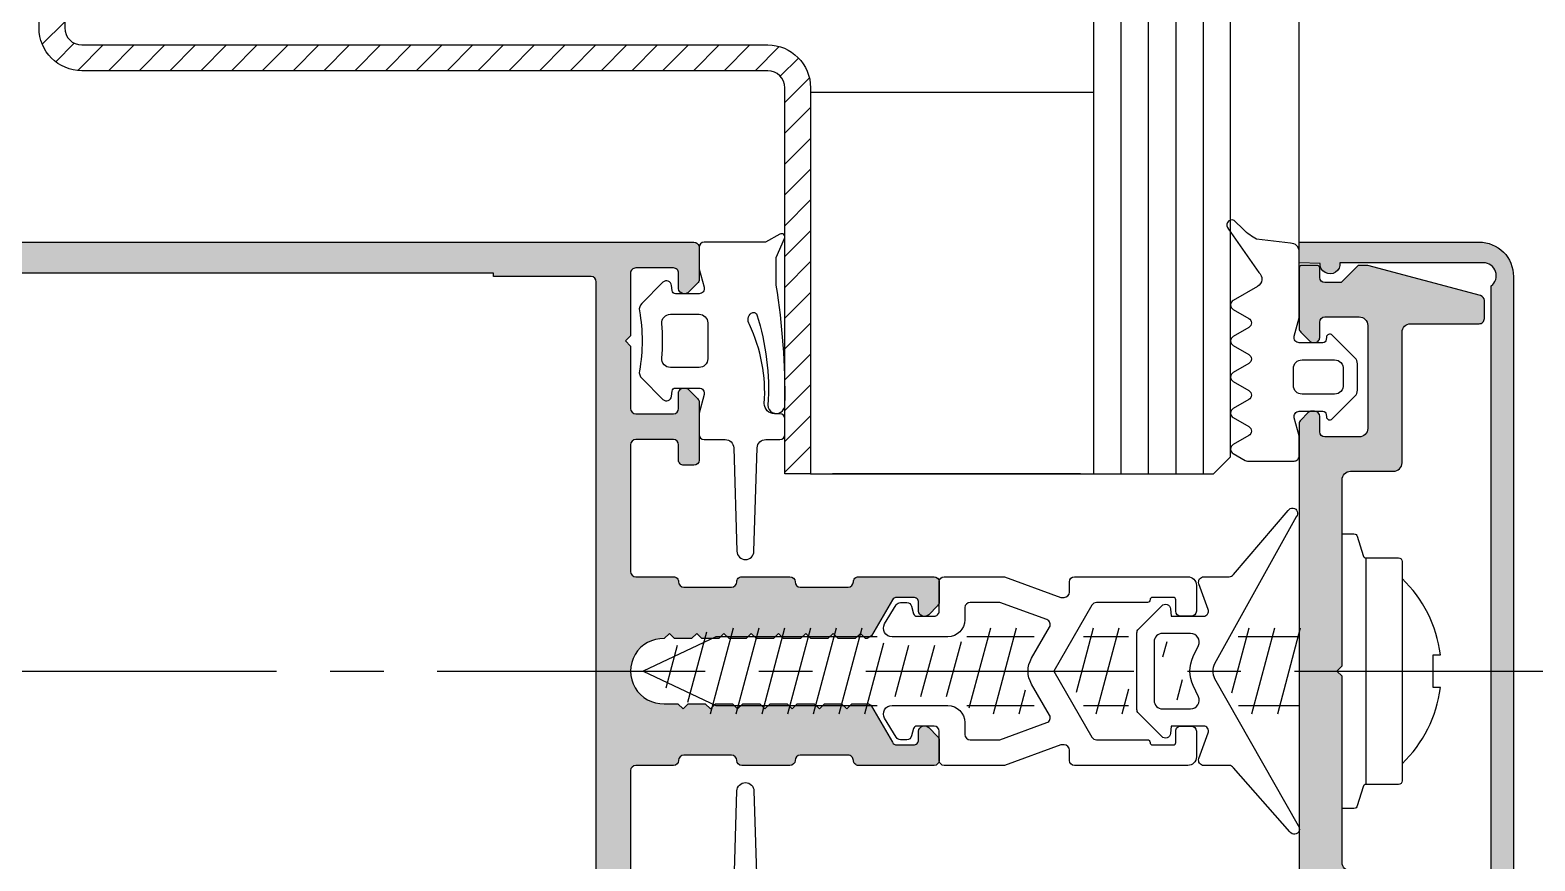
# Model space of a CAD drawing. Header units: millimetres. Extents: x -153 to 2280, y 0 to 724.
# Drawn here: x 347.97 to 391.85, y 431.99 to 456.2 of the extents above; entities that cross this region are included whole.
import ezdxf

# ---------------------------------------------------------------- set-up
doc = ezdxf.new("R2010")
doc.units = ezdxf.units.MM
doc.header["$LTSCALE"] = 0.025
doc.header["$MEASUREMENT"] = 0
doc.linetypes.add('CENTER', pattern=[2, 1.25, -0.25, 0.25, -0.25])
for name, color, linetype in [('ASSI', 1, 'CENTER'), ('FILL', 253, 'Continuous'), ('FINE', 7, 'Continuous'), ('GOMMA', 80, 'Continuous'), ('GROSSA', 8, 'Continuous'), ('QUOTE', 254, 'Continuous'), ('TRATTEGGI', 140, 'Continuous'), ('VETRO', 140, 'Continuous')]:
    doc.layers.add(name, color=color, linetype=linetype)

# ---------------------------------------------------------------- blocks, each defined once
blk = doc.blocks.new('k0855')
at = {"layer": 'GROSSA'}
blk.add_lwpolyline([(11.64999999999986, 0.8000000000004093, -0.4142135623730784), (11.14999999999986, 0.3000000000004093), (0.2999999999997272, 0.3000000000000682), (0, 0), (-0.3000000000001819, 0.3000000000000682), (-11.15000000000009, 0.2999999999997272, -0.4142135623731075), (-11.65000000000009, 0.7999999999997272), (-11.65000000000009, 3.300000000000637, 0.414213562373095), (-12.15000000000009, 3.800000000000637), (-19.75, 3.800000000000523, -0.414213562373095), (-20.25, 4.300000000000523), (-20.25, 8.300000000000523, 0.4142135623730795), (-20.55000000000018, 8.600000000000477), (-21.59774739507475, 8.600000000000477, 0.3394542588633896), (-21.88752514296152, 8.377645713531251), (-23.65000000000009, 1.800000000000523), (-23.65000000000009, 1.24487273393197), (-22.65000000000009, 0.2448727339319703), (-22.65000000000009, -0.6999999999995907, -0.4142135623731159), (-22.95000000000027, -0.9999999999995453), (-23.5, -0.9999999999995453, 0.414213562373109), (-23.65000000000009, -1.149999999999523), (-23.65000000000009, -2.049999999999272, 0.4142135623730534), (-23.5, -2.19999999999925), (-19.97426406871182, -2.199999999999363, 0.1989123673796788), (-19.76213203435577, -2.112132034355341), (-19.237867965644, -1.587867965643682, 0.1989123673796275), (-19.15000000000009, -1.37573593128775), (-19.15000000000009, -1.299999999999613, 0.4142135623731283), (-19.45000000000027, -0.9999999999995453), (-20.35000000000014, -0.9999999999995453, -0.414213562373095), (-20.65000000000009, -0.699999999999477), (-20.65000000000009, 1.300000000000637, -0.414213562373095), (-20.15000000000009, 1.800000000000637), (-14.15000000000009, 1.800000000000637, -0.414213562373095), (-13.65000000000009, 1.300000000000637), (-13.65000000000009, -0.699999999999477, -0.414213562373095), (-13.95000000000005, -0.9999999999995453), (-14.85000000000014, -0.9999999999995453, 0.414213562373095), (-15.15000000000009, -1.2999999999995), (-15.15000000000009, -1.475735931287431, 0.1989123673796724), (-15.06213203435618, -1.687867965643477), (-14.63786796564318, -2.112132034356478, 0.1989123673796574), (-14.42573593128691, -2.200000000000387), (14.42573593128782, -2.199999999999363, 0.1989123673796421), (14.63786796564386, -2.112132034355341), (15.06213203435573, -1.687867965643477, 0.1989123673796492), (15.14999999999964, -1.475735931287431), (15.14999999999964, -1.2999999999995, 0.4142135623731088), (14.84999999999991, -0.9999999999995453), (13.94999999999982, -0.9999999999995453, -0.414213562373095), (13.64999999999986, -0.699999999999477), (13.64999999999986, 1.300000000000637, -0.414213562373095), (14.14999999999986, 1.800000000000637), (20.13763493782221, 1.800000000000637, -0.414213562373095), (20.63763493782221, 1.300000000000637), (20.63763493782221, -0.699999999999477, -0.414213562373095), (20.33763493782226, -0.9999999999995453), (19.43763493782217, -0.9999999999995453, 0.4142135623731283), (19.13763493782221, -1.299999999999613), (19.13763493782221, -1.37573593128775, 0.198912367379612), (19.22550290346635, -1.587867965643682), (19.74976697217789, -2.112132034355341, 0.1989123673796789), (19.96189900653394, -2.199999999999363), (23.48763493782212, -2.19999999999925, 0.4142135623730674), (23.63763493782221, -2.049999999999272), (23.63763493782221, -1.149999999999523, 0.4142135623731507), (23.48763493782235, -0.9999999999995453), (22.93763493782217, -0.9999999999995453, -0.414213562373095), (22.63763493782221, -0.6999999999995907), (22.63763493782221, 0.2448727339319703), (23.63763493782221, 1.24487273393197), (23.63763493782221, 1.800000000000523), (21.91487984844571, 8.229409522551805, 0.3394542588633856), (21.43191693530116, 8.600000000000477), (20.53763493782208, 8.600000000000477, 0.4142135623730811), (20.23763493782235, 8.300000000000523), (20.23763493782212, 4.300000000000523, -0.414213562373095), (19.73763493782212, 3.800000000000523), (12.14999999999986, 3.800000000000637, 0.414213562373095), (11.64999999999986, 3.300000000000637)], format="xyb", close=True, dxfattribs=at)

msp = doc.modelspace()

# ---------------------------------------------------------------- hatches: boundary and pattern name
at = {"layer": 'FILL'}
h = msp.add_hatch(color=256, dxfattribs=at)
edge = h.paths.add_edge_path()
edge.add_arc((374.3261875580535, 440.1164041802409), 0.154869648702657, 1.8557980822254194, 88.26417584623982, ccw=False)
edge.add_line((374.4809759771164, 440.1214194981079), (374.4809759771163, 439.5335515324644))
edge.add_arc((374.3309759771161, 439.5335515324644), 0.150000000000162, 315.0000000000269, 359.99999999998914, ccw=False)
edge.add_line((374.4370419942943, 439.4274855152863), (374.1749099599384, 439.1653534809303))
edge.add_arc((374.0528509771163, 439.2874124637524), 0.1726174689163757, 185.3160638226741, 315.0000000000075, ccw=False)
edge.add_line((373.8809759771163, 439.2714194981083), (373.8809759771163, 439.5214194981083))
edge.add_arc((373.7309759771164, 439.5214194981085), 0.1499999999999888, 359.9999999999783, 449.9999999999956)
edge.add_line((373.7309759771164, 439.6714194981084), (373.2465313270629, 439.6714194981084))
edge.add_arc((373.2465313270629, 439.5214194981084), 0.1500000000000057, 90.00000000000881, 150.0000000000181)
edge.add_line((373.1166275164952, 439.5964194981084), (372.5104097338461, 438.5464194981084))
edge.add_line((372.5104097338461, 438.5464194981084), (372.3805059232785, 438.4714194981084))
edge.add_line((372.3805059232784, 438.4714194981084), (372.3330512953324, 438.4714194981084))
edge.add_line((372.3330512953324, 438.4714194981084), (372.1830512953325, 438.6214194981084))
edge.add_line((372.1830512953325, 438.6214194981085), (372.0330512953324, 438.4714194981084))
edge.add_line((372.0330512953324, 438.4714194981084), (371.5359759771164, 438.4714194981084))
edge.add_line((371.5359759771164, 438.4714194981084), (371.3859759771165, 438.6214194981084))
edge.add_line((371.3859759771165, 438.6214194981085), (371.2359759771164, 438.4714194981084))
edge.add_line((371.2359759771164, 438.4714194981084), (370.7409759771164, 438.4714194981084))
edge.add_line((370.7409759771164, 438.4714194981084), (370.5909759771163, 438.6214194981084))
edge.add_line((370.5909759771164, 438.6214194981085), (370.4409759771164, 438.4714194981084))
edge.add_line((370.4409759771164, 438.4714194981084), (369.9459759771164, 438.4714194981084))
edge.add_line((369.9459759771164, 438.4714194981084), (369.7959759771164, 438.6214194981084))
edge.add_line((369.7959759771164, 438.6214194981084), (369.6459759771164, 438.4714194981084))
edge.add_line((369.6459759771163, 438.4714194981084), (369.1509759771163, 438.4714194981084))
edge.add_line((369.1509759771163, 438.4714194981084), (369.0009759771164, 438.6214194981084))
edge.add_line((369.0009759771164, 438.6214194981085), (368.8509759771163, 438.4714194981084))
edge.add_line((368.8509759771164, 438.4714194981084), (368.3559759771164, 438.4714194981084))
edge.add_line((368.3559759771164, 438.4714194981084), (368.2059759771164, 438.6214194981084))
edge.add_line((368.2059759771164, 438.6214194981085), (368.0559759771164, 438.4714194981084))
edge.add_line((368.0559759771164, 438.4714194981084), (367.5609759771164, 438.4714194981084))
edge.add_line((367.5609759771164, 438.4714194981084), (367.4109759771164, 438.6214194981084))
edge.add_line((367.4109759771163, 438.6214194981084), (367.2609759771163, 438.4714194981084))
edge.add_line((367.2609759771163, 438.4714194981084), (366.7659759771163, 438.4714194981084))
edge.add_line((366.7659759771163, 438.4714194981084), (366.6159759771163, 438.6214194981084))
edge.add_line((366.6159759771164, 438.6214194981085), (366.4653537566511, 438.4707972776432))
edge.add_arc((366.4312706388536, 437.5211083878758), 0.9503002926792825, 87.94461000808217, 272.0553899919109)
edge.add_line((366.465353756651, 436.5714194981084), (366.8634759771164, 436.5714194981084))
edge.add_line((366.8634759771163, 436.5714194981084), (367.0134759771163, 436.4214194981084))
edge.add_line((367.0134759771164, 436.4214194981084), (367.1634759771164, 436.5714194981084))
edge.add_line((367.1634759771164, 436.5714194981084), (367.6584759771164, 436.5714194981084))
edge.add_line((367.6584759771164, 436.5714194981084), (367.8084759771164, 436.4214194981084))
edge.add_line((367.8084759771164, 436.4214194981084), (367.9584759771164, 436.5714194981084))
edge.add_line((367.9584759771163, 436.5714194981084), (368.4534759771163, 436.5714194981084))
edge.add_line((368.4534759771163, 436.5714194981084), (368.6034759771163, 436.4214194981084))
edge.add_line((368.6034759771163, 436.4214194981084), (368.7534759771164, 436.5714194981084))
edge.add_line((368.7534759771164, 436.5714194981084), (369.2484759771164, 436.5714194981084))
edge.add_line((369.2484759771164, 436.5714194981084), (369.3984759771164, 436.4214194981084))
edge.add_line((369.3984759771164, 436.4214194981084), (369.5484759771164, 436.5714194981084))
edge.add_line((369.5484759771164, 436.5714194981084), (370.0434759771163, 436.5714194981084))
edge.add_line((370.0434759771164, 436.5714194981084), (370.1934759771163, 436.4214194981084))
edge.add_line((370.1934759771163, 436.4214194981083), (370.3434759771164, 436.5714194981084))
edge.add_line((370.3434759771164, 436.5714194981084), (370.8384759771164, 436.5714194981084))
edge.add_line((370.8384759771164, 436.5714194981084), (370.9884759771164, 436.4214194981084))
edge.add_line((370.9884759771163, 436.4214194981084), (371.1384759771163, 436.5714194981084))
edge.add_line((371.1384759771164, 436.5714194981084), (371.6334759771164, 436.5714194981084))
edge.add_line((371.6334759771164, 436.5714194981084), (371.7834759771165, 436.4214194981084))
edge.add_line((371.7834759771165, 436.4214194981083), (371.9334759771164, 436.5714194981084))
edge.add_line((371.9334759771164, 436.5714194981084), (372.3805059232784, 436.5714194981084))
edge.add_arc((372.3805059232785, 436.4214194981084), 0.1500000000000057, 30.00000000003098, 90.00000000001421, ccw=False)
edge.add_line((372.5104097338461, 436.4964194981085), (373.1166275164953, 435.4464194981084))
edge.add_arc((373.2465313270628, 435.5214194981083), 0.1499999999998684, 209.9999999999989, 270.0000000000441)
edge.add_line((373.2465313270629, 435.3714194981085), (373.7309759771164, 435.3714194981085))
edge.add_arc((373.7309759771163, 435.5214194981085), 0.1500000000000057, 270.0000000000109, 360.0000000000109)
edge.add_line((373.8809759771163, 435.5214194981085), (373.8809759771163, 435.7714194981085))
edge.add_arc((374.0533309661686, 435.7540963694433), 0.1732233616980194, 45.42337010285712, 174.2605660744401, ccw=False)
edge.add_line((374.1749099599384, 435.8774855152865), (374.4370419942943, 435.6153534809305))
edge.add_arc((374.3309759771162, 435.5092874637525), 0.1500000000001247, 2.1714186004828662e-11, 44.99999999997442, ccw=False)
edge.add_line((374.4809759771163, 435.5092874637526), (374.4809759771163, 434.9214194981085))
edge.add_arc((374.3306645558251, 434.9214194981201), 0.1503114212912022, 270.1165613831408, 359.99999999556894, ccw=False)
edge.add_line((374.3309703461509, 434.7711083878759), (372.1292825096872, 434.771108387876))
edge.add_arc((372.1292825096872, 434.921108387876), 0.1499999999999773, 180, 270.00000000000273, ccw=False)
edge.add_arc((371.8292825096872, 434.9211083878758), 0.1500000000000341, 2.171258662545267e-11, 90.0000000000217)
edge.add_line((371.8292825096871, 435.0711083878759), (370.4292825096871, 435.0711083878759))
edge.add_arc((370.4292825096871, 434.921108387876), 0.1499999999999773, 90, 180)
edge.add_arc((370.1292825096872, 434.921108387876), 0.1499999999999702, -90.00000000000267, 0, ccw=False)
edge.add_line((370.1292825096872, 434.771108387876), (368.7292825096871, 434.771108387876))
edge.add_arc((368.7292825096871, 434.921108387876), 0.1499999999999773, 180, 269.99999999999727, ccw=False)
edge.add_arc((368.4292825096871, 434.921108387876), 0.1499999999999773, 0, 90)
edge.add_line((368.4292825096871, 435.0711083878759), (367.0309703461742, 435.0711083878759))
edge.add_arc((367.0309703461742, 434.921108387876), 0.1499999999999773, 90, 180)
edge.add_arc((366.7309703461742, 434.921108387876), 0.1499999999999844, -89.99999999999733, 0, ccw=False)
edge.add_line((366.7309703461742, 434.771108387876), (365.6309703461741, 434.771108387876))
edge.add_arc((365.6309703461741, 434.621108387876), 0.1499999999999773, 89.99999999999865, 180)
edge.add_line((365.4809703461741, 434.621108387876), (365.4809703461741, 430.9211083878758))
edge.add_arc((365.6309703461741, 430.9211083878758), 0.1499999999999702, 180, 270.0000000000027)
edge.add_line((365.6309703461741, 430.7711083878759), (366.7309703461742, 430.7711083878759))
edge.add_arc((366.7309703461742, 430.9211083878758), 0.1500000000000057, 270.0000000000081, 359.9999999999891)
edge.add_line((366.8809703461742, 430.9211083878758), (366.8809703461742, 431.3711083878759))
edge.add_arc((367.0309703461742, 431.3711083878759), 0.1499999999999844, 90.00000000000279, 180, ccw=False)
edge.add_line((367.0309703461742, 431.5211083878759), (367.3309703461741, 431.521108387876))
edge.add_arc((367.3309703461741, 431.3711083878759), 0.1500000000000057, -3.26281224261038e-11, 89.99999999998653, ccw=False)
edge.add_line((367.4809703461741, 431.3711083878759), (367.4809703461741, 429.6832404222318))
edge.add_arc((367.330970346174, 429.6832404222318), 0.1500000000000838, 314.9999999999827, 359.9999999999783, ccw=False)
edge.add_line((367.437036363352, 429.5771744050538), (367.1749043289961, 429.3150423706979))
edge.add_arc((367.0688383118181, 429.4211083878758), 0.1499999999999495, 270.00000000003934, 315.0000000000355, ccw=False)
edge.add_line((367.0688383118182, 429.2711083878759), (367.0309703461742, 429.2711083878759))
edge.add_arc((367.0309703461742, 429.4211083878758), 0.1499999999999773, 180, 270.00000000000273, ccw=False)
edge.add_line((366.8809703461742, 429.4211083878758), (366.8809703461742, 429.8711083878759))
edge.add_arc((366.7309703461742, 429.8711083878758), 0.1500000000000412, 2.171258662545164e-11, 90.00000000001899)
edge.add_line((366.7309703461741, 430.0211083878759), (365.6309703461741, 430.021108387876))
edge.add_arc((365.6309703461741, 429.8711083878759), 0.1500000000000341, 90.00000000001629, 180.0000000000217)
edge.add_line((365.4809703461741, 429.8711083878759), (365.4809703461741, 428.0453211909951))
edge.add_line((365.4809703461741, 428.0453211909951), (365.3309703461741, 427.8961083878759))
edge.add_line((365.3309703461741, 427.8961083878759), (365.4809703461741, 427.7468955847568))
edge.add_line((365.4809703461741, 427.7468955847568), (365.4809703461741, 425.9211083878758))
edge.add_arc((365.6309703461741, 425.9211083878758), 0.1499999999999631, 180, 270.0000000000054)
edge.add_line((365.6309703461741, 425.7711083878759), (366.7309703461741, 425.7711083878759))
edge.add_arc((366.7309703461742, 425.9211083878758), 0.1500000000000341, 269.9999999999729, 359.9999999999783)
edge.add_line((366.8809703461742, 425.9211083878758), (366.8809703461741, 426.3711083878759))
edge.add_arc((367.0309703461742, 426.3711083878758), 0.1500000000000412, 89.99999999998101, 179.9999999999783, ccw=False)
edge.add_line((367.0309703461742, 426.5211083878759), (367.0688383118182, 426.5211083878759))
edge.add_arc((367.0688383118182, 426.3711083878759), 0.1499999999999204, 44.999999999959186, 89.99999999996407, ccw=False)
edge.add_line((367.1749043289961, 426.4771744050538), (367.437036363352, 426.2150423706979))
edge.add_arc((367.330970346174, 426.1089763535198), 0.1500000000000964, 2.1714186004828662e-11, 45.000000000015916, ccw=False)
edge.add_line((367.4809703461741, 426.1089763535199), (367.4809703461741, 425.1711083878758))
edge.add_arc((367.3309703461741, 425.1711083878758), 0.1499999999999702, -90.00000000000267, 0, ccw=False)
edge.add_line((367.3309703461741, 425.0211083878759), (312.9809703461741, 425.0211083878759))
edge.add_arc((312.9809703461741, 425.5211083878759), 0.5, 180, 270, ccw=False)
edge.add_line((312.4809703461741, 425.5211083878759), (312.4809703461741, 449.5211083878759))
edge.add_arc((312.9809703461741, 449.5211083878759), 0.5, 90, 180, ccw=False)
edge.add_line((312.9809703461741, 450.0211083878759), (367.3309703461741, 450.0211083878759))
edge.add_arc((367.3309703461741, 449.8711083878759), 0.1499999999999773, 0, 90.00000000000279, ccw=False)
edge.add_line((367.4809703461741, 449.8711083878759), (367.4809703461741, 448.9332404222318))
edge.add_arc((367.3309703461742, 448.9332404222318), 0.149999999999892, -44.999999999984595, 1.0913936421275139e-11, ccw=False)
edge.add_line((367.4370363633521, 448.8271744050539), (367.1749043289961, 448.5650423706979))
edge.add_arc((367.0688383118182, 448.6711083878757), 0.1499999999999231, 270.0000000000359, 315.00000000004076, ccw=False)
edge.add_line((367.0688383118182, 448.5211083878759), (367.0309703461742, 448.5211083878759))
edge.add_arc((367.0309703461742, 448.6711083878758), 0.1499999999999773, 180, 270.0000000000054, ccw=False)
edge.add_line((366.8809703461742, 448.6711083878758), (366.8809703461742, 449.1211083878759))
edge.add_arc((366.7309703461742, 449.1211083878758), 0.150000000000027, 2.17125866254537e-11, 90.00000000002443)
edge.add_line((366.7309703461741, 449.2711083878759), (365.6309703461741, 449.2711083878759))
edge.add_arc((365.6309703461741, 449.1211083878759), 0.1499999999999773, 89.99999999999457, 180)
edge.add_line((365.4809703461741, 449.1211083878759), (365.4809703461741, 447.2953211909951))
edge.add_line((365.4809703461741, 447.2953211909951), (365.3309703461741, 447.1461083878759))
edge.add_line((365.3309703461741, 447.1461083878759), (365.4809703461741, 446.9968955847567))
edge.add_line((365.4809703461741, 446.9968955847567), (365.4809703461741, 445.1711083878758))
edge.add_arc((365.6309703461741, 445.1711083878758), 0.1499999999999631, 180, 270.0000000000054)
edge.add_line((365.6309703461741, 445.0211083878759), (366.7309703461741, 445.021108387876))
edge.add_arc((366.7309703461742, 445.171108387876), 0.1500000000000341, 269.999999999981, 359.9999999999783)
edge.add_line((366.8809703461742, 445.171108387876), (366.8809703461742, 445.6211083878759))
edge.add_arc((367.0309703461742, 445.6211083878759), 0.1499999999999631, 89.9999999999946, 180, ccw=False)
edge.add_line((367.0309703461742, 445.7711083878759), (367.0688383118182, 445.7711083878759))
edge.add_arc((367.0688383118183, 445.6211083878759), 0.149999999999892, 45.000000000017224, 90.00000000001359, ccw=False)
edge.add_line((367.1749043289961, 445.7271744050539), (367.4370363633521, 445.465042370698))
edge.add_arc((367.3309703461741, 445.3589763535201), 0.1499999999999897, -4.3428372009657323e-11, 44.99999999996447, ccw=False)
edge.add_line((367.4809703461741, 445.35897635352), (367.4809703461741, 443.6711083878758))
edge.add_arc((367.3309703461741, 443.6711083878758), 0.1499999999999702, -90.00000000000267, 0, ccw=False)
edge.add_line((367.3309703461741, 443.5211083878759), (367.0309703461741, 443.521108387876))
edge.add_arc((367.0309703461741, 443.6711083878758), 0.1499999999999204, 180.0000000000217, 270.00000000002166, ccw=False)
edge.add_line((366.8809703461741, 443.6711083878758), (366.8809703461741, 444.121108387876))
edge.add_arc((366.7309703461741, 444.121108387876), 0.1499999999999702, 0, 90.00000000000271)
edge.add_line((366.7309703461741, 444.271108387876), (365.6309703461741, 444.271108387876))
edge.add_arc((365.6309703461741, 444.121108387876), 0.1499999999999773, 89.99999999999729, 180)
edge.add_line((365.4809703461741, 444.121108387876), (365.4809703461741, 440.4211083878758))
edge.add_arc((365.6309703461741, 440.4211083878758), 0.1499999999999808, 180, 269.9999999999987)
edge.add_line((365.6309703461741, 440.2711083878759), (366.7309703461742, 440.2711083878758))
edge.add_arc((366.7309703461742, 440.1211083878758), 0.1499999999999773, 0, 90.00000000000279, ccw=False)
edge.add_arc((367.0309703461742, 440.1211083878758), 0.1499999999999773, 180, 270)
edge.add_line((367.0309703461742, 439.9711083878758), (368.4292825096871, 439.9711083878758))
edge.add_arc((368.4292825096871, 440.1211083878758), 0.1499999999999773, 270.0000000000027, 360)
edge.add_arc((368.7292825096871, 440.1211083878758), 0.1499999999999773, 90, 180, ccw=False)
edge.add_line((368.7292825096871, 440.2711083878758), (370.1292825096872, 440.2711083878758))
edge.add_arc((370.1292825096872, 440.1211083878758), 0.1499999999999773, 0, 90.00000000000279, ccw=False)
edge.add_arc((370.4292825096871, 440.1211083878758), 0.1499999999999773, 180, 270)
edge.add_line((370.4292825096871, 439.9711083878758), (371.8292825096871, 439.9711083878758))
edge.add_arc((371.8292825096872, 440.1211083878758), 0.1500000000000341, 269.999999999981, 359.9999999999783)
edge.add_arc((372.1292825096872, 440.1211083878758), 0.1499999999999702, 89.99999999999733, 180, ccw=False)
edge.add_line((372.1292825096872, 440.2711083878758), (374.3308787474877, 440.2711083878758))
edge.add_line((374.3308787474878, 440.2711083878758), (374.3308787474896, 440.2712027617297))
edge = h.paths.add_edge_path(flags=16)
edge.add_line((313.6309703461741, 426.0211083878759), (315.0809703461741, 426.0211083878759))
edge.add_arc((315.0809703461741, 426.1711083878758), 0.1499999999999773, 270.0000000000054, 360)
edge.add_line((315.230970346174, 426.1711083878758), (315.230970346174, 427.3711083878758))
edge.add_arc((315.3809703461741, 427.3711083878759), 0.1500000000000199, 89.9999999999946, 180, ccw=False)
edge.add_line((315.3809703461741, 427.5211083878759), (315.8309703461741, 427.5211083878759))
edge.add_arc((315.8309703461741, 427.3711083878759), 0.1500000000000341, 0, 90.0000000000054, ccw=False)
edge.add_line((315.9809703461741, 427.3711083878759), (315.9809703461741, 426.1711083878759))
edge.add_arc((316.1309703461741, 426.1711083878758), 0.1500000000000341, 180, 270)
edge.add_line((316.1309703461741, 426.0211083878759), (318.9809703461741, 426.0211083878759))
edge.add_line((318.9809703461741, 426.0211083878759), (318.9809703461741, 425.9211083878758))
edge.add_line((318.9809703461741, 425.9211083878758), (338.7309703461742, 425.9211083878758))
edge.add_line((338.7309703461742, 425.9211083878758), (338.7309703461741, 426.0211083878758))
edge.add_line((338.7309703461741, 426.0211083878759), (341.7309703461741, 426.0211083878758))
edge.add_line((341.7309703461741, 426.0211083878758), (341.7309703461741, 425.9211083878758))
edge.add_line((341.7309703461741, 425.9211083878758), (361.4809703461741, 425.9211083878758))
edge.add_line((361.4809703461741, 425.9211083878758), (361.4809703461742, 426.0211083878759))
edge.add_line((361.4809703461742, 426.0211083878759), (364.3309703461741, 426.0211083878759))
edge.add_arc((364.3309703461741, 426.1711083878758), 0.1499999999999773, 270, 360)
edge.add_line((364.4809703461741, 426.1711083878758), (364.4809703461742, 448.8711083878759))
edge.add_arc((364.3309703461741, 448.8711083878758), 0.1500000000000057, 1.085629331272839e-11, 90.00000000001086)
edge.add_line((364.3309703461741, 449.0211083878759), (361.4809703461742, 449.0211083878759))
edge.add_line((361.4809703461742, 449.0211083878759), (361.4809703461741, 449.1211083878759))
edge.add_line((361.4809703461741, 449.1211083878759), (341.7309703461741, 449.1211083878759))
edge.add_line((341.7309703461741, 449.1211083878759), (341.7309703461741, 449.0211083878759))
edge.add_line((341.7309703461741, 449.0211083878759), (338.7309703461741, 449.0211083878758))
edge.add_line((338.7309703461741, 449.0211083878759), (338.7309703461742, 449.1211083878759))
edge.add_line((338.7309703461742, 449.1211083878759), (318.9809703461741, 449.1211083878759))
edge.add_line((318.9809703461741, 449.1211083878759), (318.9809703461741, 449.0211083878759))
edge.add_line((318.9809703461741, 449.0211083878759), (316.1309703461741, 449.0211083878759))
edge.add_arc((316.1309703461741, 448.8711083878758), 0.1500000000000057, 89.99999999998914, 179.9999999999891)
edge.add_line((315.9809703461741, 448.8711083878759), (315.9809703461741, 447.6711083878758))
edge.add_arc((315.8309703461741, 447.6711083878758), 0.1499999999999915, -89.99999999999471, 1.0913936421275139e-11, ccw=False)
edge.add_line((315.8309703461741, 447.5211083878758), (315.3809703461741, 447.5211083878758))
edge.add_arc((315.3809703461741, 447.6711083878758), 0.1499999999999773, 180, 270.0000000000054, ccw=False)
edge.add_line((315.2309703461742, 447.6711083878758), (315.2309703461741, 448.8711083878758))
edge.add_arc((315.0809703461741, 448.8711083878758), 0.1499999999999915, 1.085629331272942e-11, 90.00000000000541)
edge.add_line((315.0809703461741, 449.0211083878758), (313.6309703461741, 449.0211083878758))
edge.add_arc((313.6309703461741, 448.8711083878758), 0.1500000000000057, 90.00000000000541, 180.0000000000109)
edge.add_line((313.4809703461742, 448.8711083878758), (313.4809703461741, 426.1711083878758))
edge.add_arc((313.6309703461741, 426.1711083878758), 0.1500000000000057, 179.9999999999891, 269.9999999999891)
h = msp.add_hatch(color=256, dxfattribs=at)
edge = h.paths.add_edge_path()
edge.add_line((386.1690724555609, 425.6153106984879), (390.3534133657215, 425.621154630606))
edge.add_arc((390.35341336572, 425.9961546306052), 0.3749999999991829, 270.0000000002215, 413.1301023539112)
edge.add_line((390.5784133657208, 426.2961546306036), (390.5784133657235, 448.7461546306064))
edge.add_arc((390.3534133657215, 449.0461546306047), 0.3749999999998579, 306.8698976462392, 449.9999999999956)
edge.add_line((390.3534133657215, 449.4211546306046), (386.1690693460057, 449.4237125166837))
edge.add_arc((385.8792729418396, 449.3918996958914), 0.291537324256046, -182.0693384539976, 6.264642903002596, ccw=False)
edge.add_line((385.5879257406237, 449.4024267932153), (384.9798598674986, 449.4243977220556))
edge.add_line((384.9798598674986, 449.4243977220556), (384.9798598674986, 450.0240014368007))
edge.add_line((384.9798598674986, 450.0240014368007), (390.228182514065, 450.0252718879837))
edge.add_arc((390.2284133657215, 449.02527191463), 0.9999999999999961, 7.958078640513122e-13, 90.01322682572908, ccw=False)
edge.add_line((391.2284133657215, 449.02527191463), (391.2284133657215, 426.0169448611222))
edge.add_arc((390.2284133657215, 426.0169448611222), 1.000000000000057, 270.02918408584475, 359.9999999999994, ccw=False)
edge.add_line((390.2289227240866, 425.0169449908452), (384.9798638100401, 425.0141414520313))
edge.add_line((384.9798638100401, 425.0141414520313), (384.9798638100401, 425.6137452285815))
edge.add_line((384.9798638100401, 425.6137452285815), (385.5879132534816, 425.6361662478295))
edge.add_arc((385.8792525826187, 425.6469090003749), 0.2915373242560029, -6.222231991425986, 182.1117493655711, ccw=False)
h = msp.add_hatch(color=256, dxfattribs=at)
edge = h.paths.add_edge_path()
edge.add_arc((386.4798598674987, 431.9461083878762), 0.2500000000000071, 180.0000000000016, 270, ccw=False)
edge.add_line((386.2298598674987, 431.9461083878762), (386.2298598674985, 437.3711083878762))
edge.add_line((386.2298598674985, 437.3711083878762), (386.0798598674985, 437.5211083878761))
edge.add_line((386.0798598674985, 437.5211083878761), (386.2298598674985, 437.6711083878762))
edge.add_line((386.2298598674985, 437.6711083878762), (386.2298598674984, 443.0961083878761))
edge.add_arc((386.4798598674984, 443.0961083878761), 0.25, 90, 180.0000000000016, ccw=False)
edge.add_line((386.4798598674984, 443.3461083878761), (387.7298598674988, 443.3461083878761))
edge.add_arc((387.7298598674988, 443.5961083878761), 0.25, 270, 360)
edge.add_line((387.9798598674988, 443.5961083878761), (387.9798598674988, 447.3961083878761))
edge.add_arc((388.2298598674988, 447.3961083878761), 0.25, 90, 180, ccw=False)
edge.add_line((388.2298598674988, 447.6461083878761), (390.2298598674988, 447.6461083878761))
edge.add_arc((390.2298598674987, 447.7961083878761), 0.1500000000000412, 270.0000000000217, 360.000000000019)
edge.add_line((390.3798598674987, 447.7961083878762), (390.3798598674987, 448.3199820854135))
edge.add_arc((390.2298598674987, 448.3199820854135), 0.1500000000000057, 359.9999999999918, 434.9999999999952)
edge.add_line((390.2686827242641, 448.4648709593569), (386.9798598674988, 449.3461083878761))
edge.add_line((386.9798598674988, 449.3461083878761), (386.7022962344645, 449.3461083878761))
edge.add_line((386.7022962344645, 449.3461083878761), (386.2022962344645, 448.8461083878761))
edge.add_line((386.2022962344645, 448.8461083878761), (385.7298598674987, 448.8461083878761))
edge.add_arc((385.7298598674988, 448.9961083878762), 0.150000000000027, 179.9999999999756, 269.9999999999783, ccw=False)
edge.add_line((385.5798598674987, 448.9961083878762), (385.5798598674987, 449.2711083878761))
edge.add_arc((385.5048598674987, 449.2711083878761), 0.07500000000001705, 359.9999999999783, 449.9999999999783)
edge.add_line((385.5048598674987, 449.3461083878761), (385.0548598674989, 449.3461083878761))
edge.add_arc((385.0548598674989, 449.2711083878761), 0.07500000000002416, 90.0000000000217, 180.0000000000163)
edge.add_line((384.9798598674989, 449.2711083878761), (384.9798598674988, 447.508240422232))
edge.add_arc((385.1298598674989, 447.5082404222319), 0.1500000000000341, 179.9999999999864, 224.9999999999904)
edge.add_line((385.0237938503208, 447.402174405054), (385.2859258846767, 447.1400423706981))
edge.add_arc((385.3919919018546, 447.2461083878761), 0.1499999999999721, 225.0000000000288, 270.0000000000217)
edge.add_line((385.3919919018546, 447.0961083878761), (385.4298598674987, 447.0961083878761))
edge.add_arc((385.4298598674986, 447.2461083878762), 0.1500000000000554, 270.0000000000109, 360.0000000000136)
edge.add_line((385.5798598674987, 447.2461083878762), (385.5798598674987, 447.6961083878762))
edge.add_arc((385.7298598674987, 447.6961083878762), 0.1500000000000057, 89.99999999998909, 179.9999999999891, ccw=False)
edge.add_line((385.7298598674988, 447.8461083878761), (386.7298598674988, 447.8461083878761))
edge.add_arc((386.7298598674988, 447.5961083878761), 0.25, 0, 90, ccw=False)
edge.add_line((386.9798598674988, 447.5961083878761), (386.9798598674988, 444.5961083878761))
edge.add_arc((386.7298598674988, 444.5961083878761), 0.25, -90, 0, ccw=False)
edge.add_line((386.7298598674988, 444.3461083878761), (385.7298598674988, 444.3461083878761))
edge.add_arc((385.7298598674987, 444.4961083878761), 0.1500000000000057, 180.0000000000109, 270.00000000001086, ccw=False)
edge.add_line((385.5798598674987, 444.4961083878761), (385.5798598674987, 444.9461083878762))
edge.add_arc((385.4298598674987, 444.9461083878762), 0.1499999999999773, 0, 90)
edge.add_line((385.4298598674987, 445.0961083878761), (385.3419919018548, 445.0961083878761))
edge.add_arc((385.3419919018547, 444.9461083878762), 0.1500000000000057, 89.99999999995657, 134.9999999999616)
edge.add_line((385.2359258846768, 445.0521744050542), (385.0237938503203, 444.8400423706977))
edge.add_arc((385.1298598674985, 444.7339763535197), 0.1500000000001479, 135.0000000000576, 180.0000000000597)
edge.add_line((384.9798598674983, 444.7339763535196), (384.9798598674988, 430.3082404222322))
edge.add_arc((385.1298598674989, 430.3082404222322), 0.1500000000000625, 179.9999999999919, 224.9999999999866)
edge.add_line((385.0237938503208, 430.2021744050542), (385.2359258846768, 429.9900423706982))
edge.add_arc((385.3419919018547, 430.0961083878763), 0.1500000000000324, 225.0000000000365, 270.0000000000326)
edge.add_line((385.3419919018548, 429.9461083878763), (385.4298598674987, 429.9461083878763))
edge.add_arc((385.4298598674988, 430.0961083878762), 0.1499999999999204, 269.9999999999783, 359.9999999999783)
edge.add_line((385.5798598674987, 430.0961083878761), (385.5798598674987, 430.5461083878762))
edge.add_arc((385.7298598674987, 430.5461083878762), 0.1500000000000057, 89.99999999998909, 179.9999999999891, ccw=False)
edge.add_line((385.7298598674988, 430.6961083878762), (386.7298598674988, 430.6961083878762))
edge.add_arc((386.7298598674988, 430.4461083878762), 0.25, 0, 90, ccw=False)
edge.add_line((386.9798598674988, 430.4461083878762), (386.9798598674988, 427.452290918965))
edge.add_arc((386.7298598674988, 427.452290918965), 0.25, -90, 0, ccw=False)
edge.add_line((386.7298598674988, 427.202290918965), (385.7298598674988, 427.202290918965))
edge.add_arc((385.7298598674987, 427.352290918965), 0.1500000000000057, 180.0000000000109, 270.00000000001086, ccw=False)
edge.add_line((385.5798598674987, 427.352290918965), (385.5798598674987, 427.802290918965))
edge.add_arc((385.4298598674987, 427.802290918965), 0.1500000000000057, 8.142219984546294e-12, 90.00000000001086)
edge.add_line((385.4298598674987, 427.952290918965), (385.3919919018546, 427.952290918965))
edge.add_arc((385.3919919018547, 427.802290918965), 0.1500000000000377, 90.00000000003257, 135.0000000000221)
edge.add_line((385.2859258846767, 427.9083569361429), (385.0237938503208, 427.6462249017871))
edge.add_arc((385.1298598674989, 427.5401588846092), 0.1500000000000324, 135.0000000000096, 180.0000000000136)
edge.add_line((384.9798598674988, 427.5401588846091), (384.9798598674989, 425.777290918965))
edge.add_arc((385.0548598674989, 425.777290918965), 0.07500000000001705, 179.999999999981, 269.9999999999783)
edge.add_line((385.0548598674989, 425.702290918965), (385.5048598674987, 425.702290918965))
edge.add_arc((385.5048598674988, 425.7772909189649), 0.0749999999999531, 269.9999999999783, 359.9999999999837)
edge.add_line((385.5798598674987, 425.7772909189649), (385.5798598674987, 426.052290918965))
edge.add_arc((385.7298598674987, 426.052290918965), 0.1499999999999773, 90, 180, ccw=False)
edge.add_line((385.7298598674987, 426.202290918965), (386.2022962344645, 426.202290918965))
edge.add_line((386.2022962344645, 426.202290918965), (386.7022962344645, 425.702290918965))
edge.add_line((386.7022962344645, 425.702290918965), (386.9798598674988, 425.702290918965))
edge.add_line((386.9798598674988, 425.702290918965), (390.1945646287744, 426.5636684636532))
edge.add_arc((390.1298598674988, 426.8051499202255), 0.2499999999999802, 285.0000000000024, 360.0000000000065)
edge.add_line((390.3798598674987, 426.8051499202255), (390.3798598674987, 427.2522909189651))
edge.add_arc((390.2298598674988, 427.252290918965), 0.1499999999999204, 2.306962328956095e-11, 90.0000000000217)
edge.add_line((390.2298598674988, 427.4022909189649), (388.2298598674988, 427.402290918965))
edge.add_arc((388.2298598674988, 427.652290918965), 0.25, 180, 270, ccw=False)
edge.add_line((387.9798598674988, 427.652290918965), (387.9798598674988, 431.4461083878762))
edge.add_arc((387.7298598674988, 431.4461083878762), 0.25, 0, 90)
edge.add_line((387.7298598674988, 431.6961083878762), (386.4798598674987, 431.6961083878762))
at = {"layer": 'TRATTEGGI'}
h = msp.add_hatch(dxfattribs=at)
h.set_pattern_fill('ANSI31', color=256, scale=0.2, style=0)
h.set_pattern_definition([(45, (240.0000010324225, 266.6406845358304), (-0.4490128060534576, 0.4490128060534577), [])])
edge = h.paths.add_edge_path()
edge.add_line((348.9798598662279, 526.1868233248488), (348.9798598662279, 456.2711083878758))
edge.add_arc((349.4798598662279, 456.2711083878758), 0.5, 180, 270)
edge.add_line((349.4798598662279, 455.7711083878758), (369.4798598662279, 455.7711083878759))
edge.add_arc((369.4798598662279, 454.5211083878759), 1.25, 0, 90, ccw=False)
edge.add_line((370.7298598662279, 454.5211083878759), (370.7298598662279, 443.2711083878758))
edge.add_line((370.7298598662279, 443.2711083878758), (369.9798598662279, 443.2711083878758))
edge.add_line((369.9798598662279, 443.2711083878758), (369.9798598662279, 454.5211083878759))
edge.add_arc((369.4798598662279, 454.5211083878759), 0.5, 0, 90)
edge.add_line((369.4798598662279, 455.0211083878759), (349.4798598662279, 455.0211083878759))
edge.add_arc((349.4798598662279, 456.2711083878758), 1.25, 180, 270, ccw=False)
edge.add_line((348.2298598662279, 456.2711083878758), (348.2298598662279, 526.1868233248488))

# ---------------------------------------------------------------- linework, layer by layer
at = {"layer": 'ASSI', "ltscale": 250}
msp.add_line((334.8449595320644, 437.5211083878759), (394.9668715642027, 437.5211083878759), dxfattribs=at)
at = {"layer": 'FINE'}
for p, q in [((384.979859867499, 448.7827948702177), (384.979859867499, 526.1868233248488)), ((370.7298598662279, 454.3911515066281), (378.9798598662279, 454.391151506628)), ((370.729859866227, 443.2711083878757), (378.979859866227, 443.2711083878758)), ((371.0565654340121, 443.2711083878757), (378.9798598662279, 443.2711083878758)), ((378.5996430653086, 443.2711083878758), (371.3694323501036, 443.2711083878757)), ((386.9370198894056, 434.2211083878761), (386.9370198894056, 440.8211083878761)), ((367.6927490398687, 438.6527455658013), (367.1444578999557, 436.6064951743062)), ((368.4744642624576, 438.7711083878761), (367.8045912813798, 436.271108387876)), ((369.2244642624576, 438.7711083878761), (368.5545912813798, 436.271108387876)), ((369.9744642624576, 438.7711083878761), (369.3045912813798, 436.271108387876)), ((370.7244642624576, 438.7711083878761), (370.0545912813798, 436.271108387876)), ((371.4744642624576, 438.7711083878761), (370.8045912813798, 436.271108387876)), ((372.2244642624576, 438.7711083878761), (371.5545912813798, 436.271108387876)), ((375.9744642624576, 438.7711083878761), (375.3507645798288, 436.4434294836411)), ((376.7244642624576, 438.7711083878761), (376.0545912813798, 436.271108387876)), ((378.9744642624576, 438.7711083878761), (378.4726727115513, 436.8983968250851)), ((379.7244642624577, 438.7711083878763), (379.0545912813799, 436.2711083878763)), ((383.5134233677952, 438.7711083878755), (383.0053241813922, 436.874856408935)), ((384.2634233677952, 438.771108387875), (383.5935503867174, 436.271108387875)), ((385.0134233677951, 438.7711083878746), (384.3435503867173, 436.2711083878746)), ((366.8385043734346, 438.263699174251), (366.5078611451269, 437.0297218470282)), ((372.858108157821, 438.3368614936018), (372.3045912813798, 436.271108387876)), ((373.590489666242, 438.2711083878759), (373.1885658775953, 436.7711083878759)), ((374.340489666242, 438.2711083878759), (373.9385658775953, 436.7711083878759)), ((375.1195685967003, 438.3796324337762), (374.6885658775953, 436.7711083878759)), ((381.1172845854853, 438.3711083878759), (380.9977378062198, 437.9249537337759)), ((381.571598845562, 437.2675941834079), (381.4117709583525, 436.6711083878758)), ((376.9906219039824, 436.9653841231928), (376.8045912813798, 436.271108387876)), ((379.9977378062198, 436.991941031884), (379.80459128138, 436.2711083878764))]:
    msp.add_line(p, q, dxfattribs=at)
for points in [[(348.9798598662279, 526.1868233248488), (348.9798598662279, 456.2711083878758, 0.4142135623730945), (349.4798598662279, 455.7711083878758), (369.4798598662279, 455.7711083878759, -0.414213562373095), (370.7298598662279, 454.5211083878759), (370.7298598662279, 443.2711083878758), (369.9798598662279, 443.2711083878758), (369.9798598662279, 454.5211083878759, 0.414213562373095), (369.4798598662279, 455.0211083878759), (349.4798598662279, 455.0211083878758, -0.414213562373095), (348.2298598662279, 456.2711083878758), (348.2298598662279, 526.1868233248488)], [(386.2298598674986, 441.5211083878761), (386.5776785968603, 441.5211083878761, -0.3309619514747992), (386.6734358914804, 441.4499274879149), (386.8412625947856, 440.8922892878372, 0.3309619514747942), (386.9370198894056, 440.8211083878761), (387.8798598674986, 440.8211083878761, -0.414213562373095), (387.9798598674986, 440.7211083878761), (387.9798598674986, 437.5211083878761), (387.9798598674986, 434.3211083878761, -0.414213562373095), (387.8798598674986, 434.221108387876), (386.9370198894056, 434.2211083878761, 0.3309619514747943), (386.8412625947856, 434.1499274879149), (386.6734358914804, 433.5922892878373, -0.3309619514747993), (386.5776785968603, 433.5211083878761), (386.2298598674986, 433.521108387876)], [(387.9798598674985, 434.8211083878761, 0.1708492709052984), (389.0990119843153, 437.0414499376229), (388.8903869734935, 437.0414499376229), (388.8903869734935, 438.0007668381292), (389.0990119843153, 438.0007668381292, 0.170849270905298), (387.9798598674985, 440.221108387876, 0.170849270905298)]]:
    msp.add_lwpolyline(points, format="xyb", dxfattribs=at)
for points in [[(372.6729454807689, 438.521108387876), (367.96690236355, 438.521108387876), (365.847408831181, 437.521108387876), (367.96690236355, 436.5211083878761), (372.6729454807691, 436.5211083878761)], [(377.2471246193622, 438.521108387876), (375.2899873405493, 438.521108387876)], [(379.9977378062198, 438.521108387876), (378.6905002923363, 438.521108387876)], [(384.9798598674985, 438.521108387876), (383.1969987932143, 438.521108387876)], [(375.2899873405489, 436.521108387876), (377.247124619362, 436.521108387876)], [(378.6905002923361, 436.521108387876), (379.9977378062198, 436.521108387876)], [(383.2064992664243, 436.521108387876), (384.9798598674986, 436.521108387876)]]:
    msp.add_lwpolyline(points, dxfattribs=at)
at = {"layer": 'GOMMA'}
for points in [[(366.4241684731968, 445.439460691614, 0.6370702608069253), (366.6796636950885, 445.5324533473795), (366.6925569532178, 445.6798239621504, -0.3888787318529617), (366.7921764230271, 445.7711083878756), (367.4809703461741, 445.7711083878759, -0.4931454260313065), (367.6258592201174, 445.5822855311105), (367.4809703461741, 445.0415528921025), (367.4809703461741, 444.421108387876, 0.4142135623730882), (367.6309703461741, 444.2711083878759), (368.2385355380452, 444.271108387876, -0.4052432957209554), (368.4884175576293, 444.0287879899851), (368.5810883265899, 441.0134287857669, 0.9697392325154702), (369.0808523657582, 441.0134287857669), (369.1735231347188, 444.0287879899849, -0.4052432957209562), (369.4234051543029, 444.271108387876), (369.830970346174, 444.271108387876, 0.4142135623730672), (369.9809703461741, 444.421108387876), (369.980970346174, 444.8711083878759, 0.4142135623730916), (369.8309703461741, 445.021108387876), (369.680970346174, 445.0211083878759, -0.414213562373095), (369.380970346174, 445.3211083878759, 0.1286776343090358), (368.9475539705906, 447.6239374309592, -0.3865361286483825), (369.0022259595178, 447.9557544150994, -0.522670335346423), (369.1594160173233, 447.9082587926678, -0.0977940455191428), (369.4835924452685, 445.2749494514891, 1.011468768470314), (369.9833840421638, 445.2882103916506, 0.04380891343036498), (369.730970346174, 448.7673505674929), (369.730970346174, 449.5746982263622), (369.9726933647054, 450.1312726266618, 0.7195149494985378), (369.8317784690722, 450.2581724977445), (369.4122015607799, 450.0211083878759), (367.630970346174, 450.0211083878759, 0.414213562373095), (367.480970346174, 449.8711083878759), (367.480970346174, 449.2704117582877, 0.06554346281524528), (367.4860814722307, 449.2315889015223), (367.6258592201175, 448.7099312446413, -0.4931454260313073), (367.4809703461741, 448.521108387876), (366.7921764230271, 448.5211083878759, -0.3888787318529617), (366.6925569532178, 448.6123928136011), (366.6796636950885, 448.759763428372, 0.6370702608074451), (366.4241684731968, 448.8527560841379), (365.808911380075, 448.237498991016, 0.2448502030393978), (365.7395110406479, 448.0171692524888, -0.08777722502794418), (365.7395110406479, 446.2750475232631, 0.2448502030393947), (365.808911380075, 446.0547177847359)], [(384.979859867499, 443.793017122331), (384.979859867499, 444.3187137519193, 0.04008518434644911), (384.9747487414425, 444.3825366086846), (384.8349709935557, 444.9041942655656, -0.4931454260312356), (384.979859867499, 445.0930171223309), (385.668653790646, 445.0930171223306, -0.3888787318528493), (385.7682732604552, 445.0017326966054), (385.7741727215218, 444.9343015480558, 0.6370702608073786), (385.9445028694497, 444.872306444212), (386.6066365627956, 445.534440137558, 0.1989123673796624), (386.679859867499, 445.7112168328546), (386.679859867499, 446.4748174118073, 0.1989123673796531), (386.6066365627956, 446.651594107104), (385.9445028694497, 447.3137278004499, 0.637070260807382), (385.7741727215218, 447.251732696606), (385.7682732604552, 447.1843015480565, -0.3888787318528493), (385.668653790646, 447.0930171223313), (384.979859867499, 447.0930171223309, -0.4931454260312984), (384.8349709935557, 447.2818399790964), (384.979859867499, 447.8225726181043), (384.979859867499, 449.743017122331, 0.414213562373095), (384.729859867499, 449.993017122331), (383.7395615870628, 450.111168023022, -0.07546705698885331), (383.3583179653617, 450.3879923274191), (383.0794408862105, 450.6557396393179, 0.8769764629927514), (382.9196300054965, 450.4048868047945), (383.7993818360462, 449.1418656767302, -0.5220051325606435), (383.7645528163123, 448.7331233127689), (383.0548598663196, 448.3233818990584, 0.5773502698239583), (383.0548598654912, 448.0635742777804), (383.5143861472015, 447.7982666562065, -0.5773502700173055), (383.5143861464484, 447.5384590348849), (383.0548598669492, 447.2731514182049, 0.5773502704903818), (383.0548598660118, 447.0133437967769), (383.5143861469406, 446.7480361726853, -0.5773502691896144), (383.5143861469406, 446.4882285515499), (383.0548598667536, 446.2229209333249, 0.5773502699886969), (383.0548598660118, 445.9631133120098), (383.5143861469406, 445.6978056881439, -0.5773502691896144), (383.5143861469406, 445.4379980670086), (383.0548598667536, 445.1726904487836, 0.5773502699886969), (383.0548598660117, 444.9128828274685), (383.5143861469406, 444.6475752036026, -0.5773502691896142), (383.5143861469406, 444.3877675824672), (383.0548598667536, 444.1224599619696, 0.5773502699886992), (383.0548598660117, 443.8626523406546), (383.400471603059, 443.6631133118875, 0.1316524980088336), (383.4754716032743, 443.6430171223309), (384.8298598674991, 443.643017122331, 0.4142135623731505)], [(367.4809703461741, 447.9211083878757, -0.4142135623730276), (367.7309703461741, 447.6711083878757), (367.7309703461741, 446.6211083878759, -0.4142135623730981), (367.4809703461741, 446.3711083878759), (366.6421684902558, 446.371108387876, -0.4410091218320271), (366.3931940980081, 446.6437303242401, 0.04533686841581869), (366.3931940980081, 447.6484864515118, -0.4410091218321683), (366.6421684902558, 447.9211083878759)], [(386.0141215341612, 445.5930171223309), (385.0633196782429, 445.5930171223312, -0.4142135623730284), (384.813319678243, 445.8430171223312), (384.8133196782429, 446.3430171223309, -0.414213562373095), (385.0633196782429, 446.5930171223309), (386.0141215341613, 446.5930171223309, -0.4410091218320472), (386.2630959264089, 446.3203951859667), (386.2630959264091, 445.8656390586951, -0.4410091218321642)], [(382.5079739221246, 437.7324175202266, 0.2216946626429373), (382.5079739220733, 437.3097992584859), (384.9464688375803, 433.02192856821, -1.091308501069281), (384.7109651971456, 432.8379329589483), (383.0608756487454, 434.7028042431285, 0.2539676464749574), (382.9350750635535, 434.7711083878763), (382.1977378062198, 434.7711083878763, -0.5205670505517374), (382.0567839131019, 434.9724114093751), (382.3288130667212, 435.7198053663773, 0.5205670505517366), (382.1878591736033, 435.9211083878757), (381.2477378062197, 435.9211083878757), (381.2290963025969, 435.7080350264646, -0.637070260807526), (380.9736010807051, 435.6150423706988), (380.2916717890418, 436.2969716623621, -0.1989123673796507), (380.2477378062198, 436.40303767954), (380.2477378062198, 438.6391790962126, -0.1989123673796683), (380.2916717890419, 438.7452451133905), (380.9736010807051, 439.4271744050538, -0.63707026080756), (381.2290963025969, 439.3341817492881), (381.2477378062198, 439.1211083878759), (382.1878591736033, 439.1211083878759, 0.5205670505517366), (382.3288130667212, 439.3224114093747), (382.0567839131019, 440.069805366377, -0.5205670505517374), (382.1977378062198, 440.2711083878758), (382.9350750635535, 440.2711083878758, 0.2539676464749575), (383.0608756487454, 440.3394125326236), (384.6593140413474, 442.2042838168037, -1.091308501069354), (384.8948176817821, 442.0202882075421)], [(373.5336916210048, 435.5211083878759), (373.3560521346246, 435.5211083878759, -0.2610883426105928), (373.2281144908959, 435.5928015598393), (372.8894518317151, 436.1461083878759, -0.57735026918963), (373.1059581826612, 436.5211083878759), (374.7309703461741, 436.5211083878759, -0.4142135623730784), (375.2309703461741, 436.0211083878759), (375.2309703461741, 435.6711083878758, 0.414213562373095), (375.3809703461741, 435.5211083878759), (376.2502045588308, 435.5211083878759), (377.6216706296618, 436.0202812149644, 0.4663076581550031), (377.7002714187307, 436.2362351080823), (377.1749558357134, 437.1461083878759, -0.267949192431119), (377.1749558357134, 437.8961083878759), (377.7002714187307, 438.8059816676694, 0.466307658155003), (377.6216706296618, 439.0219355607873), (376.2502045588308, 439.5211083878759), (375.3809703461741, 439.5211083878759, 0.414213562373095), (375.2309703461741, 439.3711083878758), (375.2309703461741, 439.0211083878759, -0.414213562373095), (374.7309703461741, 438.5211083878759), (373.1059581826612, 438.5211083878759, -0.577350269189622), (372.8894518317151, 438.8961083878759), (373.2281144908958, 439.4494152159124, -0.261088342610606), (373.3560521346246, 439.5211083878759), (373.5336916210048, 439.5211083878759, -0.3394542588633834), (373.6785804949482, 439.4099312446412), (373.7361104623431, 439.1952264833656, 0.3394542588633835), (373.832703044972, 439.1211083878758), (374.3309703461741, 439.1211083878758, 0.414213562373095), (374.4809703461741, 439.2711083878759), (374.4809703461741, 440.1211083878758, -0.414213562373095), (374.6309703461741, 440.2711083878759), (376.3824497943621, 440.2711083878759), (378.0309362460349, 439.6711083878758), (378.1309703461741, 439.6711083878758, 0.4142135623730923), (378.2809703461741, 439.8211083878758), (378.2809703461741, 440.1211083878758, -0.4142135623730924), (378.430970346174, 440.2711083878759), (381.7309703461741, 440.2711083878759, -0.414213562373095), (381.9809703461741, 440.0211083878759), (381.9809703461741, 439.2711083878759, -0.414213562373095), (381.8309703461741, 439.1211083878759), (381.5309703461741, 439.1211083878759, -0.4142135623730673), (381.3809703461741, 439.2711083878759), (381.3809703461741, 439.5961083878759, 0.414213562373095), (381.305970346174, 439.6711083878759), (380.7059703461741, 439.6711083878758, 0.4142135623730674), (380.6309703461741, 439.5961083878759, -0.414213562373095), (380.555970346174, 439.5211083878758), (379.0657779673094, 439.5211083878759, 0.2679491924311307), (378.9358741567418, 439.4461083878758), (377.8244748885517, 437.5211083878759), (378.9358741567418, 435.5961083878759, 0.2679491924311306), (379.0657779673094, 435.5211083878759), (380.5559703461741, 435.5211083878759, -0.414213562373095), (380.6309703461741, 435.4461083878758), (380.6309703461741, 435.4461083878758, 0.4142135623731004), (380.7059703461741, 435.3711083878758), (381.3059703461741, 435.3711083878758, 0.414213562373084), (381.3809703461741, 435.4461083878758), (381.3809703461741, 435.7711083878759, -0.4142135623731088), (381.5309703461741, 435.9211083878758), (381.8309703461741, 435.9211083878758, -0.414213562373095), (381.9809703461741, 435.7711083878758), (381.980970346174, 435.0211083878759, -0.4142135623730949), (381.730970346174, 434.7711083878759), (378.430970346174, 434.7711083878759, -0.4142135623730924), (378.2809703461741, 434.9211083878759), (378.2809703461741, 435.2211083878759, 0.4142135623730909), (378.1309703461741, 435.3711083878759), (378.0309362460349, 435.3711083878759), (376.3824497943621, 434.7711083878759), (374.6309703461741, 434.7711083878759, -0.4142135623730951), (374.4809703461741, 434.9211083878758), (374.4809703461741, 435.7711083878759, 0.414213562373095), (374.3309703461741, 435.9211083878758), (373.832703044972, 435.9211083878758, 0.3394542588633838), (373.7361104623431, 435.8469902923861), (373.6785804949482, 435.6322855311105, -0.3394542588633861)], [(381.8127602379062, 438.6211083878759), (380.9977378062198, 438.6211083878759, 0.414213562373095), (380.7477378062198, 438.3711083878759), (380.7477378062198, 436.6711083878758, 0.414213562373095), (380.9977378062198, 436.4211083878758), (381.8127602391103, 436.4211083878758, 0.5486187865863038), (382.0393371858826, 436.776762953283), (381.8893133406871, 437.0984901277967, -0.2216946626474931), (381.8893133407993, 437.9437266512938), (382.0393371846526, 438.2654538224132, 0.5486187866661448)]]:
    msp.add_lwpolyline(points, format="xyb", close=True, dxfattribs=at)
msp.add_lwpolyline([(368.4884175576293, 431.0134287857666), (368.5810883265899, 434.0287879899848, -0.9697392325154702), (369.0808523657582, 434.0287879899848), (369.1735231347188, 431.0134287857667, 0.4052432957209562)], format="xyb", dxfattribs=at)
at = {"layer": 'GROSSA'}
for points in [[(312.9809703461741, 450.0211083878759), (367.3309703461741, 450.0211083878759, -0.4142135623731228), (367.4809703461741, 449.8711083878759), (367.4809703461741, 448.9332404222318, -0.1989123673796406), (367.4370363633521, 448.8271744050539), (367.1749043289961, 448.5650423706979, -0.1989123673796712), (367.0688383118182, 448.5211083878759), (367.0309703461742, 448.5211083878759, -0.4142135623731504), (366.8809703461742, 448.6711083878758), (366.8809703461742, 449.1211083878759, 0.4142135623731228), (366.7309703461741, 449.2711083878759), (365.6309703461741, 449.2711083878759, 0.4142135623731505), (365.4809703461741, 449.1211083878759), (365.4809703461741, 447.2953211909951), (365.3309703461741, 447.1461083878759), (365.4809703461741, 446.9968955847567), (365.4809703461741, 445.1711083878758, 0.4142135623731504), (365.6309703461741, 445.0211083878759), (366.7309703461741, 445.021108387876, 0.4142135623730673), (366.8809703461742, 445.171108387876), (366.8809703461742, 445.6211083878759, -0.4142135623731505), (367.0309703461742, 445.7711083878759), (367.0688383118182, 445.7711083878759, -0.1989123673796406), (367.1749043289961, 445.7271744050539), (367.4370363633521, 445.465042370698, -0.1989123673796898), (367.4809703461741, 445.35897635352), (367.4809703461741, 443.6711083878758, -0.4142135623731228), (367.3309703461741, 443.5211083878759), (367.0309703461741, 443.521108387876, -0.414213562373095), (366.8809703461741, 443.6711083878758), (366.8809703461741, 444.121108387876, 0.4142135623731228), (366.7309703461741, 444.271108387876), (365.6309703461741, 444.271108387876, 0.4142135623731227), (365.4809703461741, 444.121108387876), (365.4809703461741, 440.4211083878758, 0.4142135623730807), (365.6309703461741, 440.2711083878759), (366.7309703461742, 440.2711083878758, -0.4142135623731227), (366.8809703461742, 440.1211083878758), (366.8809703461742, 440.1211083878758, 0.4142135623730948), (367.0309703461742, 439.9711083878758), (368.4292825096871, 439.9711083878758, 0.4142135623730673), (368.5792825096871, 440.1211083878758, -0.414213562373095), (368.7292825096871, 440.2711083878758), (370.1292825096872, 440.2711083878758, -0.4142135623731227), (370.2792825096872, 440.1211083878758), (370.2792825096872, 440.1211083878758, 0.414213562373095), (370.4292825096871, 439.9711083878758), (371.8292825096871, 439.9711083878758, 0.4142135623730673), (371.9792825096872, 440.1211083878758, -0.4142135623731226), (372.1292825096872, 440.2711083878758), (374.3308787474878, 440.2711083878758), (374.3308787474896, 440.2712027617297, -0.3959702946090601), (374.4809759771164, 440.1214194981079), (374.4809759771163, 439.5335515324643, -0.1989123673794912), (374.4370419942943, 439.4274855152863), (374.1749099599384, 439.1653534809303, -0.6351331580346358), (373.8809759771163, 439.2714194981083), (373.8809759771163, 439.5214194981083, 0.4142135623731616), (373.7309759771164, 439.6714194981084), (373.2465313270629, 439.6714194981084, 0.267949192431177), (373.1166275164952, 439.5964194981084), (372.5104097338461, 438.5464194981084), (372.3805059232784, 438.4714194981084), (372.3330512953324, 438.4714194981084), (372.1830512953325, 438.6214194981085), (372.0330512953324, 438.4714194981084), (371.5359759771164, 438.4714194981084), (371.3859759771165, 438.6214194981085), (371.2359759771164, 438.4714194981084), (370.7409759771164, 438.4714194981084), (370.5909759771164, 438.6214194981085), (370.4409759771164, 438.4714194981084), (369.9459759771164, 438.4714194981084), (369.7959759771164, 438.6214194981084), (369.6459759771163, 438.4714194981084), (369.1509759771163, 438.4714194981084), (369.0009759771164, 438.6214194981085), (368.8509759771164, 438.4714194981084), (368.3559759771164, 438.4714194981084), (368.2059759771164, 438.6214194981085), (368.0559759771164, 438.4714194981084), (367.5609759771164, 438.4714194981084), (367.4109759771163, 438.6214194981084), (367.2609759771163, 438.4714194981084), (366.7659759771163, 438.4714194981084), (366.6159759771164, 438.6214194981085), (366.4653537566511, 438.4707972776431, 1.036532511944924), (366.465353756651, 436.5714194981084), (366.8634759771163, 436.5714194981084), (367.0134759771164, 436.4214194981084), (367.1634759771164, 436.5714194981084), (367.6584759771164, 436.5714194981084), (367.8084759771164, 436.4214194981084), (367.9584759771163, 436.5714194981084), (368.4534759771163, 436.5714194981084), (368.6034759771163, 436.4214194981084), (368.7534759771164, 436.5714194981084), (369.2484759771164, 436.5714194981084), (369.3984759771164, 436.4214194981084), (369.5484759771164, 436.5714194981084), (370.0434759771164, 436.5714194981084), (370.1934759771163, 436.4214194981083), (370.3434759771164, 436.5714194981084), (370.8384759771164, 436.5714194981084), (370.9884759771163, 436.4214194981084), (371.1384759771164, 436.5714194981084), (371.6334759771164, 436.5714194981084), (371.7834759771165, 436.4214194981083), (371.9334759771164, 436.5714194981084), (372.3805059232784, 436.5714194981084, -0.2679491924310389), (372.5104097338461, 436.4964194981085), (373.1166275164952, 435.4464194981084, 0.2679491924313198), (373.2465313270629, 435.3714194981085), (373.7309759771164, 435.3714194981085, 0.414213562373095), (373.8809759771163, 435.5214194981085), (373.8809759771163, 435.7714194981085, -0.629960291433369), (374.1749099599384, 435.8774855152865), (374.4370419942943, 435.6153534809305, -0.1989123673794397), (374.4809759771163, 435.5092874637526), (374.4809759771164, 434.9214194981084, -0.4136178317178068), (374.3309703461509, 434.7711083878759), (372.1292825096872, 434.771108387876, -0.4142135623731226), (371.9792825096872, 434.921108387876, 0.414213562373095), (371.8292825096871, 435.0711083878759), (370.4292825096871, 435.0711083878759, 0.414213562373095), (370.2792825096872, 434.921108387876), (370.2792825096872, 434.921108387876, -0.4142135623731227), (370.1292825096872, 434.771108387876), (368.7292825096871, 434.771108387876, -0.4142135623730674), (368.5792825096871, 434.921108387876, 0.414213562373095), (368.4292825096871, 435.0711083878759), (367.0309703461742, 435.0711083878759, 0.414213562373095), (366.8809703461742, 434.921108387876), (366.8809703461742, 434.921108387876, -0.4142135623730673), (366.7309703461742, 434.771108387876), (365.6309703461741, 434.771108387876, 0.4142135623731114), (365.4809703461741, 434.621108387876), (365.4809703461741, 430.9211083878758, 0.4142135623731226)], [(341.7309703461741, 425.9211083878758), (361.4809703461741, 425.9211083878758), (361.4809703461742, 426.0211083878759), (364.3309703461741, 426.0211083878759, 0.414213562373095), (364.4809703461741, 426.1711083878758), (364.4809703461742, 448.8711083878759, 0.414213562373095), (364.3309703461741, 449.0211083878759), (361.4809703461742, 449.0211083878759), (361.4809703461741, 449.1211083878759), (341.7309703461741, 449.1211083878759)]]:
    msp.add_lwpolyline(points, format="xyb", dxfattribs=at)
msp.add_lwpolyline([(386.1690724555609, 425.6153106984879), (390.3534133657215, 425.621154630606, 0.7207592200530415), (390.5784133657208, 426.2961546306036), (390.5784133657235, 448.7461546306064, 0.7207592200534798), (390.3534133657215, 449.4211546306046), (386.1690693460057, 449.4237125166837, -1.075506706590505), (385.5879257406237, 449.4024267932153), (384.9798598674986, 449.4243977220556), (384.9798598674986, 450.0240014368007), (390.228182514065, 450.0252718879837, -0.4142811788749139), (391.2284133657215, 449.02527191463), (391.2284133657215, 426.0169448611222, -0.4140643826233402), (390.2289227240866, 425.0169449908452), (384.9798638100401, 425.0141414520313), (384.9798638100401, 425.6137452285815), (385.5879132534816, 425.6361662478295, -1.07550670659048)], format="xyb", close=True, dxfattribs=at)
at = {"layer": 'VETRO'}
for p, q in [((378.979859866227, 526.1868233248488), (378.979859866227, 443.2711083878758)), ((379.779859866227, 526.1868233248488), (379.779859866227, 443.2711083878758)), ((380.579859866227, 526.1868233248488), (380.579859866227, 443.2711083878758)), ((381.379859866227, 526.1868233248488), (381.379859866227, 443.2711083878758)), ((382.179859866227, 526.1868233248488), (382.179859866227, 443.2711083878758)), ((382.979859866227, 443.7699979079287), (382.979859866227, 526.1868233248488)), ((382.9809703461741, 443.7711083878758), (382.4809703461741, 443.2711083878758)), ((378.9798598662279, 443.2711083878758), (382.4809703461741, 443.2711083878758))]:
    msp.add_line(p, q, dxfattribs=at)

# ---------------------------------------------------------------- block references
at = {"layer": 'QUOTE', "xscale": 0.5, "yscale": 0.5, "zscale": 0.5, "rotation": 270}
msp.add_blockref('k0855', (386.0798598674985, 437.5211083878761), dxfattribs=at)

doc.saveas('drawing.dxf')
